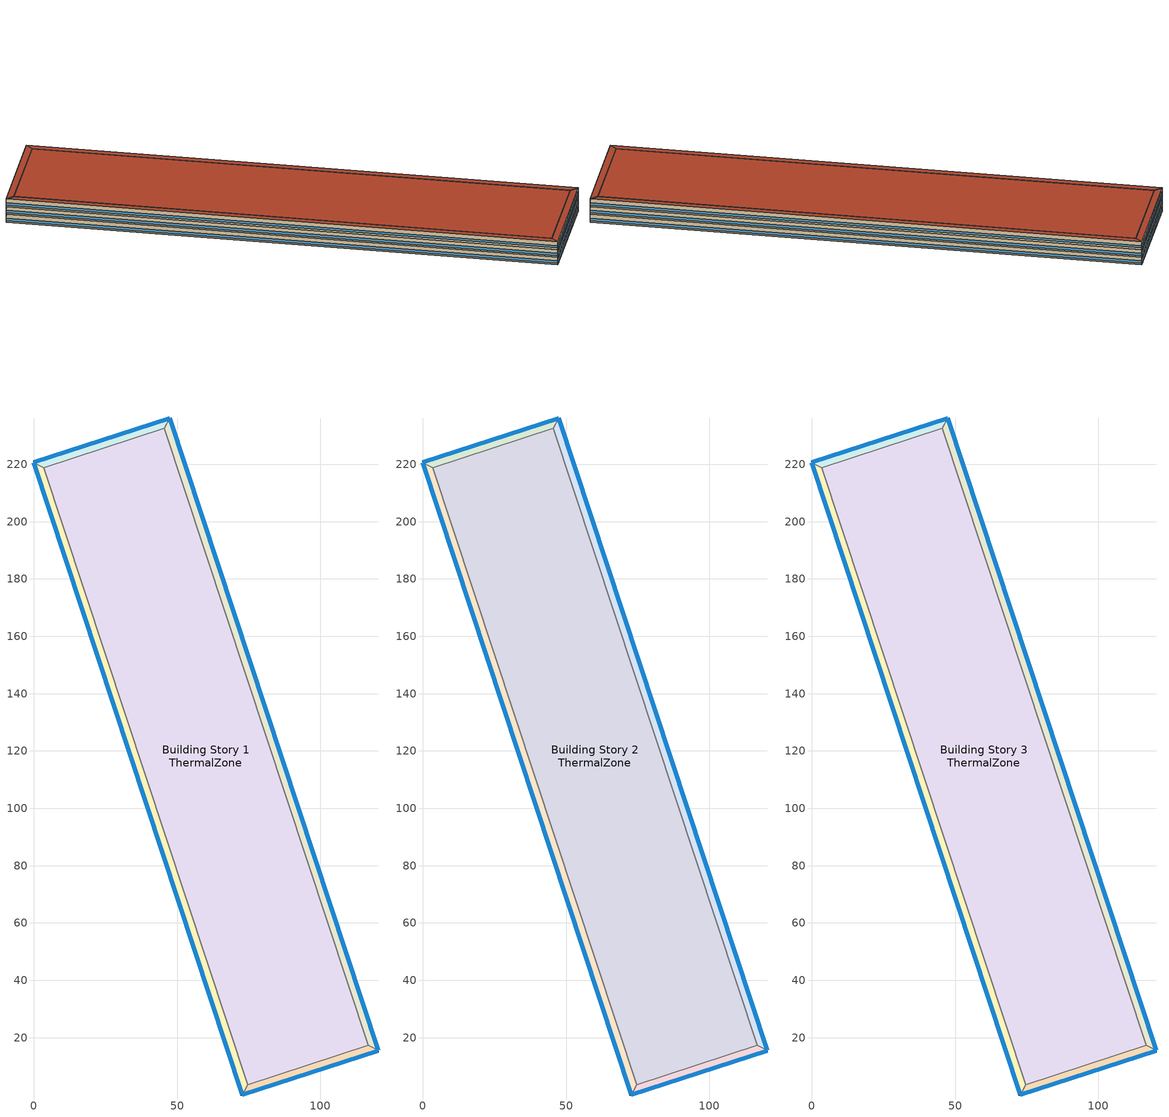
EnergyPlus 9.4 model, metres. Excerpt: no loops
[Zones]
Building Story 1 ThermalZone
 floor ground (Typical Insulated Carpeted 8in Slab Floor): 74.58,3.57 3.57,218.81 45.6,232.57 116.62,17.33 z0
 wall adiabatic (Typical Interior Wall): 3.57,218.81 74.58,3.57 116.62,17.33 45.6,232.57 3.57,218.81 z0:3.6
 ceiling adiabatic (Typical Interior Floor): 116.62,17.33 45.6,232.57 3.57,218.81 74.58,3.57 z3.6
Building Story 1 ThermalZone 1
 floor ground (Typical Insulated Carpeted 8in Slab Floor): 72.78,0 0,220.61 3.57,218.81 74.58,3.57 z0
 wall outside (Typical Insulated Steel Framed Exterior Wall R-20.41): 0,220.61 72.78,0 z0:3.6
 wall adiabatic (Typical Interior Wall): 72.78,0 74.58,3.57 3.57,218.81 0,220.61 z0:3.6
 window (U 0.48 SHGC 0.40 Dbl Ref-D Clr 6mm/13mm): 0.01,220.59 72.77,0.02 z0.76:1.84
 ceiling adiabatic (Typical Interior Ceiling): 74.58,3.57 3.57,218.81 0,220.61 72.78,0 z3.6
Building Story 1 ThermalZone 2
 floor ground (Typical Insulated Carpeted 8in Slab Floor): 0,220.61 47.41,236.14 45.6,232.57 3.57,218.81 z0
 wall outside (Typical Insulated Steel Framed Exterior Wall R-20.41): 47.41,236.14 0,220.61 z0:3.6
 wall adiabatic (Typical Interior Wall): 0,220.61 3.57,218.81 45.6,232.57 47.41,236.14 z0:3.6
 window (U 0.48 SHGC 0.40 Dbl Ref-D Clr 6mm/13mm): 47.38,236.13 0.02,220.62 z0.76:1.84
 ceiling adiabatic (Typical Interior Ceiling): 3.57,218.81 45.6,232.57 47.41,236.14 0,220.61 z3.6
Building Story 1 ThermalZone 3
 floor ground (Typical Insulated Carpeted 8in Slab Floor): 47.41,236.14 120.19,15.53 116.62,17.33 45.6,232.57 z0
 wall outside (Typical Insulated Steel Framed Exterior Wall R-20.41): 120.19,15.53 47.41,236.14 z0:3.6
 wall adiabatic (Typical Interior Wall): 47.41,236.14 45.6,232.57 116.62,17.33 120.19,15.53 z0:3.6
 window (U 0.48 SHGC 0.40 Dbl Ref-D Clr 6mm/13mm): 120.18,15.55 47.41,236.11 z0.76:1.84
 ceiling adiabatic (Typical Interior Ceiling): 45.6,232.57 116.62,17.33 120.19,15.53 47.41,236.14 z3.6
Building Story 1 ThermalZone 4
 floor ground (Typical Insulated Carpeted 8in Slab Floor): 120.19,15.53 72.78,0 74.58,3.57 116.62,17.33 z0
 wall outside (Typical Insulated Steel Framed Exterior Wall R-20.41): 72.78,0 120.19,15.53 z0:3.6
 wall adiabatic (Typical Interior Wall): 120.19,15.53 116.62,17.33 74.58,3.57 72.78,0 z0:3.6
 window (U 0.48 SHGC 0.40 Dbl Ref-D Clr 6mm/13mm): 72.8,0.01 120.16,15.52 z0.76:1.84
 ceiling adiabatic (Typical Interior Ceiling): 116.62,17.33 74.58,3.57 72.78,0 120.19,15.53 z3.6
Building Story 2 ThermalZone
 floor adiabatic (Typical Interior Floor): 74.58,3.57 3.57,218.81 45.6,232.57 116.62,17.33 z3.6
 wall adiabatic (Typical Interior Wall): 3.57,218.81 74.58,3.57 116.62,17.33 45.6,232.57 3.57,218.81 z3.6:7.2
 ceiling adiabatic (Typical Interior Ceiling): 116.62,17.33 45.6,232.57 3.57,218.81 74.58,3.57 z7.2
Building Story 2 ThermalZone 1
 floor adiabatic (Typical Interior Ceiling): 72.78,0 0,220.61 3.57,218.81 74.58,3.57 z3.6
 wall outside (Typical Insulated Steel Framed Exterior Wall R-20.41): 0,220.61 72.78,0 z3.6:7.2
 wall adiabatic (Typical Interior Wall): 72.78,0 74.58,3.57 3.57,218.81 0,220.61 z3.6:7.2
 window (U 0.48 SHGC 0.40 Dbl Ref-D Clr 6mm/13mm): 0.01,220.59 72.77,0.02 z4.36:5.44
 ceiling adiabatic (Typical Interior Ceiling): 74.58,3.57 3.57,218.81 0,220.61 72.78,0 z7.2
Building Story 2 ThermalZone 2
 floor adiabatic (Typical Interior Ceiling): 0,220.61 47.41,236.14 45.6,232.57 3.57,218.81 z3.6
 wall outside (Typical Insulated Steel Framed Exterior Wall R-20.41): 47.41,236.14 0,220.61 z3.6:7.2
 wall adiabatic (Typical Interior Wall): 0,220.61 3.57,218.81 45.6,232.57 47.41,236.14 z3.6:7.2
 window (U 0.48 SHGC 0.40 Dbl Ref-D Clr 6mm/13mm): 47.38,236.13 0.02,220.62 z4.36:5.44
 ceiling adiabatic (Typical Interior Ceiling): 3.57,218.81 45.6,232.57 47.41,236.14 0,220.61 z7.2
Building Story 2 ThermalZone 3
 floor adiabatic (Typical Interior Ceiling): 47.41,236.14 120.19,15.53 116.62,17.33 45.6,232.57 z3.6
 wall outside (Typical Insulated Steel Framed Exterior Wall R-20.41): 120.19,15.53 47.41,236.14 z3.6:7.2
 wall adiabatic (Typical Interior Wall): 47.41,236.14 45.6,232.57 116.62,17.33 120.19,15.53 z3.6:7.2
 window (U 0.48 SHGC 0.40 Dbl Ref-D Clr 6mm/13mm): 120.18,15.55 47.41,236.11 z4.36:5.44
 ceiling adiabatic (Typical Interior Ceiling): 45.6,232.57 116.62,17.33 120.19,15.53 47.41,236.14 z7.2
Building Story 2 ThermalZone 4
 floor adiabatic (Typical Interior Ceiling): 120.19,15.53 72.78,0 74.58,3.57 116.62,17.33 z3.6
 wall outside (Typical Insulated Steel Framed Exterior Wall R-20.41): 72.78,0 120.19,15.53 z3.6:7.2
 wall adiabatic (Typical Interior Wall): 120.19,15.53 116.62,17.33 74.58,3.57 72.78,0 z3.6:7.2
 window (U 0.48 SHGC 0.40 Dbl Ref-D Clr 6mm/13mm): 72.8,0.01 120.16,15.52 z4.36:5.44
 ceiling adiabatic (Typical Interior Ceiling): 116.62,17.33 74.58,3.57 72.78,0 120.19,15.53 z7.2
Building Story 3 ThermalZone
 floor adiabatic (Typical Interior Ceiling): 74.58,3.57 3.57,218.81 45.6,232.57 116.62,17.33 z7.2
 wall adiabatic (Typical Interior Wall): 3.57,218.81 74.58,3.57 116.62,17.33 45.6,232.57 3.57,218.81 z7.2:10.8
 roof outside (Typical IEAD Roof R-31.25): 116.62,17.33 45.6,232.57 3.57,218.81 74.58,3.57 z10.8
Building Story 3 ThermalZone 1
 floor adiabatic (Typical Interior Ceiling): 72.78,0 0,220.61 3.57,218.81 74.58,3.57 z7.2
 wall outside (Typical Insulated Steel Framed Exterior Wall R-20.41): 0,220.61 72.78,0 z7.2:10.8
 wall adiabatic (Typical Interior Wall): 72.78,0 74.58,3.57 3.57,218.81 0,220.61 z7.2:10.8
 window (U 0.48 SHGC 0.40 Dbl Ref-D Clr 6mm/13mm): 0.01,220.59 72.77,0.02 z7.96:9.04
 roof outside (Typical IEAD Roof R-31.25): 74.58,3.57 3.57,218.81 0,220.61 72.78,0 z10.8
Building Story 3 ThermalZone 2
 floor adiabatic (Typical Interior Ceiling): 0,220.61 47.41,236.14 45.6,232.57 3.57,218.81 z7.2
 wall outside (Typical Insulated Steel Framed Exterior Wall R-20.41): 47.41,236.14 0,220.61 z7.2:10.8
 wall adiabatic (Typical Interior Wall): 0,220.61 3.57,218.81 45.6,232.57 47.41,236.14 z7.2:10.8
 window (U 0.48 SHGC 0.40 Dbl Ref-D Clr 6mm/13mm): 47.38,236.13 0.02,220.62 z7.96:9.04
 roof outside (Typical IEAD Roof R-31.25): 3.57,218.81 45.6,232.57 47.41,236.14 0,220.61 z10.8
Building Story 3 ThermalZone 3
 floor adiabatic (Typical Interior Ceiling): 47.41,236.14 120.19,15.53 116.62,17.33 45.6,232.57 z7.2
 wall outside (Typical Insulated Steel Framed Exterior Wall R-20.41): 120.19,15.53 47.41,236.14 z7.2:10.8
 wall adiabatic (Typical Interior Wall): 47.41,236.14 45.6,232.57 116.62,17.33 120.19,15.53 z7.2:10.8
 window (U 0.48 SHGC 0.40 Dbl Ref-D Clr 6mm/13mm): 120.18,15.55 47.41,236.11 z7.96:9.04
 roof outside (Typical IEAD Roof R-31.25): 45.6,232.57 116.62,17.33 120.19,15.53 47.41,236.14 z10.8
Building Story 3 ThermalZone 4
 floor adiabatic (Typical Interior Ceiling): 120.19,15.53 72.78,0 74.58,3.57 116.62,17.33 z7.2
 wall outside (Typical Insulated Steel Framed Exterior Wall R-20.41): 72.78,0 120.19,15.53 z7.2:10.8
 wall adiabatic (Typical Interior Wall): 120.19,15.53 116.62,17.33 74.58,3.57 72.78,0 z7.2:10.8
 window (U 0.48 SHGC 0.40 Dbl Ref-D Clr 6mm/13mm): 72.8,0.01 120.16,15.52 z7.96:9.04
 roof outside (Typical IEAD Roof R-31.25): 116.62,17.33 74.58,3.57 72.78,0 120.19,15.53 z10.8
shading: 0,220.61 72.78,0 / 47.41,236.14 0,220.61 / 72.78,0 120.19,15.53 / 120.19,15.53 47.41,236.14 / 72.78,0 120.19,15.53 / 47.41,236.14 0,220.61 / 0,220.61 72.78,0 / 120.19,15.53 47.41,236.14 / 47.41,236.14 0,220.61 / 120.19,15.53 47.41,236.14 / 72.78,0 120.19,15.53 / 0,220.61 72.78,0 / 0,220.61 72.78,0 / 120.19,15.53 47.41,236.14 / 47.41,236.14 0,220.61 / 72.78,0 120.19,15.53 / 47.41,236.14 0,220.61 / 0,220.61 72.78,0 / 72.78,0 120.19,15.53 / 120.19,15.53 47.41,236.14 z0:9; 120.19,15.53 47.41,236.14 0,220.61 72.78,0 z9; 72.78,0 0,220.61 47.41,236.14 120.19,15.53 z0; 120.19,15.53 47.41,236.14 0,220.61 72.78,0 z9; 72.78,0 0,220.61 47.41,236.14 120.19,15.53 z0; 120.19,15.53 47.41,236.14 0,220.61 72.78,0 z9; 72.78,0 0,220.61 47.41,236.14 120.19,15.53 z0; 72.78,0 0,220.61 47.41,236.14 120.19,15.53 z0; 120.19,15.53 47.41,236.14 0,220.61 72.78,0 z9; 72.78,0 0,220.61 47.41,236.14 120.19,15.53 z0; 120.19,15.53 47.41,236.14 0,220.61 72.78,0 z9
[Building]
Mall 1: Terrain=City
[Site:Location]
Buffalo Niagara Intl Ap_NY_USA: Latitude {deg}=42.817; Longitude {deg}=-78.8492; Time Zone {hr}=-5; Elevation {m}=215
[Site:GroundTemperature:FCfactorMethod]
January Ground Temperature {C}=7.4; February Ground Temperature {C}=-0; March Ground Temperature {C}=-7.6; April Ground Temperature {C}=-12.6; May Ground Temperature {C}=-7.7; June Ground Temperature {C}=0.3; July Ground Temperature {C}=7; August Ground Temperature {C}=14.2; September Ground Temperature {C}=19.2; October Ground Temperature {C}=20.9; November Ground Temperature {C}=20; December Ground Temperature {C}=15.4
[Site:WaterMainsTemperature]
Calculation Method=Correlation; Annual Average Outdoor Air Temperature {C}=8.96667; Maximum Difference In Monthly Average Outdoor Air Temperatures {deltaC}=26.2
[SizingPeriod:DesignDay] Day of Month=21; Dry-Bulb Temperature Range Modifier Type=DefaultMultipliers; Humidity Condition Type=Wetbulb; Barometric Pressure {Pa}=98769; Rain Indicator=No; Snow Indicator=No; Daylight Saving Time Indicator=No
Name | Month | Day Type | Maximum Dry-Bulb Temperature {C} | Daily Dry-Bulb Temperature Range {deltaC} | Wetbulb or DewPoint at Maximum Dry-Bulb {C} | Wind Speed {m/s} | Wind Direction {deg} | Solar Model Indicator | ASHRAE Clear Sky Optical Depth for Beam Irradiance (taub) | ASHRAE Clear Sky Optical Depth for Diffuse Irradiance (taud) | Sky Clearness
Buffalo Niagara Intl Ap Ann Clg .4% Condns DB=>MWB 1 | 7 | SummerDesignDay | 30.3 | 9.3 | 21.8 | 5.7 | 240 | ASHRAETau | 0.462 | 2.001
Buffalo Niagara Intl Ap Ann Clg .4% Condns WB=>MDB 1 | 7 | SummerDesignDay | 27.8 | 9.3 | 23.8 | 5.7 | 240 | ASHRAETau | 0.462 | 2.001
Buffalo Niagara Intl Ap Ann Htg 99.6% Condns DB 1 | 1 | WinterDesignDay | -16.3 | 0 | -16.3 | 5.1 | 270 | ASHRAEClearSky |  |  | 0
[Material] Thermal Absorptance=0.9; Solar Absorptance=0.7
Name | Roughness | Thickness {m} | Conductivity {W/m-K} | Density {kg/m3} | Specific Heat {J/kg-K} | Visible Absorptance
100mm Normalweight concrete floor | MediumRough | 0.1016 | 2.31045 | 2322 | 832.557 | 0.7
25mm Stucco | Smooth | 0.0254 | 0.72 | 1856 | 840 | 0.7
5/8 in. Gypsum Board | MediumSmooth | 0.0159 | 0.16 | 800 | 1090 | 0.7
8 in. Normalweight Concrete Floor | MediumRough | 0.2032 | 2.31 | 2322 | 832 | 0.7
G01 13mm gypsum board | Smooth | 0.0127 | 0.160031 | 800.001 | 1090.73 | 0.5
Metal Roof Surface | Smooth | 0.0008 | 45.28 | 7824 | 500 | 0.7
Roof Membrane | VeryRough | 0.0095 | 0.16 | 1121.29 | 1460 | 0.7
Std Wood 6inch 1 | MediumSmooth | 0.15 | 0.12 | 540 | 1210 | 0.7
[Material:NoMass] Roughness=Smooth; Thermal Absorptance=0.9; Solar Absorptance=0.7
Name | Thermal Resistance {m2-K/W} | Visible Absorptance
CP02 CARPET PAD; Typical Carpet Pad | 0.21648 | 0.8
Typical Insulation R-18.23 | 3.21036 | 0.7
Typical Insulation R-30.13 | 5.30668 | 0.7
[WindowMaterial:Gas]
AIR 13MM: Gas Type=Air; Thickness {m}=0.0127
[WindowMaterial:Glazing] Optical Data Type=SpectralAverage; Thickness {m}=0.006; Infrared Transmittance at Normal Incidence=0; Front Side Infrared Hemispherical Emissivity=0.84; Conductivity {W/m-K}=0.9; Dirt Correction Factor for Solar and Visible Transmittance=1; Solar Diffusing=No
Name | Solar Transmittance at Normal Incidence | Front Side Solar Reflectance at Normal Incidence | Back Side Solar Reflectance at Normal Incidence | Visible Transmittance at Normal Incidence | Front Side Visible Reflectance at Normal Incidence | Back Side Visible Reflectance at Normal Incidence | Back Side Infrared Hemispherical Emissivity
CLEAR 6MM | 0.775 | 0.071 | 0.071 | 0.881 | 0.08 | 0.08 | 0.84
REF D CLEAR 6MM | 0.429 | 0.308 | 0.379 | 0.334 | 0.453 | 0.505 | 0.82
[Construction]
InteriorFurnishings 1: Std Wood 6inch 1
Typical IEAD Roof R-31.25: Roof Membrane, Typical Insulation R-30.13, Metal Roof Surface
Typical Insulated Carpeted 8in Slab Floor: 8 in. Normalweight Concrete Floor, Typical Carpet Pad
Typical Insulated Steel Framed Exterior Wall R-20.41: 25mm Stucco, 5/8 in. Gypsum Board, Typical Insulation R-18.23, 5/8 in. Gypsum Board
Typical Interior Ceiling: CP02 CARPET PAD, 100mm Normalweight concrete floor
Typical Interior Floor: 100mm Normalweight concrete floor, CP02 CARPET PAD
Typical Interior Wall: G01 13mm gypsum board, G01 13mm gypsum board
U 0.48 SHGC 0.40 Dbl Ref-D Clr 6mm/13mm: REF D CLEAR 6MM, AIR 13MM, CLEAR 6MM
[Zone] Multiplier=1; Part of Total Floor Area=Yes
Building Story 1 ThermalZone; Building Story 1 ThermalZone 1; Building Story 1 ThermalZone 2; Building Story 1 ThermalZone 3; Building Story 1 ThermalZone 4; Building Story 2 ThermalZone; Building Story 2 ThermalZone 1; Building Story 2 ThermalZone 2; Building Story 2 ThermalZone 3; Building Story 2 ThermalZone 4; Building Story 3 ThermalZone; Building Story 3 ThermalZone 1; Building Story 3 ThermalZone 2; Building Story 3 ThermalZone 3; Building Story 3 ThermalZone 4
[AvailabilityManager:NightCycle] Applicability Schedule=Always On Discrete; Fan Schedule=Always On Discrete; Control Type=CycleOnAny; Thermostat Tolerance {deltaC}=1; Cycling Run Time Control Type=FixedRunTime; Cycling Run Time {s}=1800
Availability Manager Night Cycle 1; Availability Manager Night Cycle 2; Availability Manager Night Cycle 3
[AvailabilityManager:Scheduled] Schedule=Always On Discrete
5 Zone VAV OA System Availability Manager; 5 Zone VAV 1 OA System Availability Manager; 5 Zone VAV 2 OA System Availability Manager
[InternalMass] Construction=InteriorFurnishings 1
Name | Zone or ZoneList | Surface Area {m2}
Building Story 1 Space 1 StripMall Strip mall - type 1 A  - Story Ground Mass; Building Story 1 Space 1 StripMall Strip mall - type 1 C  - Story Ground Mass | Building Story 1 ThermalZone 1 | 80.3359
Building Story 1 Space 2 StripMall Strip mall - type 1 A  - Story Ground Mass; Building Story 1 Space 2 StripMall Strip mall - type 1 C  - Story Ground Mass | Building Story 1 ThermalZone 2 | 16.4737
Building Story 1 Space 4 StripMall Strip mall - type 1 A  - Story Ground Mass; Building Story 1 Space 4 StripMall Strip mall - type 1 C  - Story Ground Mass | Building Story 1 ThermalZone 4 | 16.4742
Building Story 1 Space StripMall Strip mall - type 1 A  - Story Ground Mass; Building Story 1 Space StripMall Strip mall - type 1 C  - Story Ground Mass | Building Story 1 ThermalZone | 1240.74
Building Story 1 Space 3 StripMall Strip mall - type 1 A  - Story Ground Mass; Building Story 1 Space 3 StripMall Strip mall - type 1 C  - Story Ground Mass | Building Story 1 ThermalZone 3 | 80.3361
Building Story 1 Space 1 StripMall Strip mall - type 1 A end_a - Story Ground Mass; Building Story 1 Space 1 StripMall Strip mall - type 1 C end_a - Story Ground Mass; Building Story 1 Space 1 StripMall Strip mall - type 2 A end_b - Story Ground Mass; Building Story 1 Space 1 StripMall Strip mall - type 2 C end_b - Story Ground Mass | Building Story 1 ThermalZone 1 | 2.34028
Building Story 1 Space 2 StripMall Strip mall - type 1 A end_a - Story Ground Mass; Building Story 1 Space 2 StripMall Strip mall - type 1 C end_a - Story Ground Mass; Building Story 1 Space 2 StripMall Strip mall - type 2 A end_b - Story Ground Mass; Building Story 1 Space 2 StripMall Strip mall - type 2 C end_b - Story Ground Mass | Building Story 1 ThermalZone 2 | 0.4799
Building Story 1 Space 4 StripMall Strip mall - type 1 A end_a - Story Ground Mass; Building Story 1 Space 4 StripMall Strip mall - type 1 C end_a - Story Ground Mass; Building Story 1 Space 4 StripMall Strip mall - type 2 A end_b - Story Ground Mass; Building Story 1 Space 4 StripMall Strip mall - type 2 C end_b - Story Ground Mass | Building Story 1 ThermalZone 4 | 0.479914
Building Story 1 Space StripMall Strip mall - type 1 A end_a - Story Ground Mass; Building Story 1 Space StripMall Strip mall - type 1 C end_a - Story Ground Mass; Building Story 1 Space StripMall Strip mall - type 2 A end_b - Story Ground Mass; Building Story 1 Space StripMall Strip mall - type 2 C end_b - Story Ground Mass | Building Story 1 ThermalZone | 36.1443
Building Story 1 Space 3 StripMall Strip mall - type 1 A end_a - Story Ground Mass; Building Story 1 Space 3 StripMall Strip mall - type 1 C end_a - Story Ground Mass; Building Story 1 Space 3 StripMall Strip mall - type 2 A end_b - Story Ground Mass; Building Story 1 Space 3 StripMall Strip mall - type 2 C end_b - Story Ground Mass | Building Story 1 ThermalZone 3 | 2.34029
Building Story 1 Space 1 StripMall Strip mall - type 1 B  - Story Ground Mass | Building Story 1 ThermalZone 1 | 785.349
Building Story 1 Space 2 StripMall Strip mall - type 1 B  - Story Ground Mass | Building Story 1 ThermalZone 2 | 161.044
Building Story 1 Space 4 StripMall Strip mall - type 1 B  - Story Ground Mass | Building Story 1 ThermalZone 4 | 161.049
Building Story 1 Space StripMall Strip mall - type 1 B  - Story Ground Mass | Building Story 1 ThermalZone | 12129.3
Building Story 1 Space 3 StripMall Strip mall - type 1 B  - Story Ground Mass | Building Story 1 ThermalZone 3 | 785.352
Building Story 1 Space 1 StripMall Strip mall - type 1 B end_a - Story Ground Mass; Building Story 1 Space 1 StripMall Strip mall - type 2 B end_b - Story Ground Mass | Building Story 1 ThermalZone 1 | 22.8782
Building Story 1 Space 2 StripMall Strip mall - type 1 B end_a - Story Ground Mass; Building Story 1 Space 2 StripMall Strip mall - type 2 B end_b - Story Ground Mass | Building Story 1 ThermalZone 2 | 4.69141
Building Story 1 Space 4 StripMall Strip mall - type 1 B end_a - Story Ground Mass; Building Story 1 Space 4 StripMall Strip mall - type 2 B end_b - Story Ground Mass | Building Story 1 ThermalZone 4 | 4.69156
Building Story 1 Space StripMall Strip mall - type 1 B end_a - Story Ground Mass; Building Story 1 Space StripMall Strip mall - type 2 B end_b - Story Ground Mass | Building Story 1 ThermalZone | 353.34
Building Story 1 Space 3 StripMall Strip mall - type 1 B end_a - Story Ground Mass; Building Story 1 Space 3 StripMall Strip mall - type 2 B end_b - Story Ground Mass | Building Story 1 ThermalZone 3 | 22.8782
Building Story 1 Space 1 StripMall Strip mall - type 2 A  - Story Ground Mass; Building Story 1 Space 1 StripMall Strip mall - type 2 C  - Story Ground Mass | Building Story 1 ThermalZone 1 | 25.2184
Building Story 1 Space 2 StripMall Strip mall - type 2 A  - Story Ground Mass; Building Story 1 Space 2 StripMall Strip mall - type 2 C  - Story Ground Mass | Building Story 1 ThermalZone 2 | 5.17131
Building Story 1 Space 4 StripMall Strip mall - type 2 A  - Story Ground Mass; Building Story 1 Space 4 StripMall Strip mall - type 2 C  - Story Ground Mass | Building Story 1 ThermalZone 4 | 5.17147
Building Story 1 Space StripMall Strip mall - type 2 A  - Story Ground Mass; Building Story 1 Space StripMall Strip mall - type 2 C  - Story Ground Mass | Building Story 1 ThermalZone | 389.485
Building Story 1 Space 3 StripMall Strip mall - type 2 A  - Story Ground Mass; Building Story 1 Space 3 StripMall Strip mall - type 2 C  - Story Ground Mass | Building Story 1 ThermalZone 3 | 25.2185
Building Story 1 Space 1 StripMall Strip mall - type 2 B  - Story Ground Mass | Building Story 1 ThermalZone 1 | 246.531
Building Story 1 Space 2 StripMall Strip mall - type 2 B  - Story Ground Mass | Building Story 1 ThermalZone 2 | 50.5538
Building Story 1 Space 4 StripMall Strip mall - type 2 B  - Story Ground Mass | Building Story 1 ThermalZone 4 | 50.5554
Building Story 1 Space StripMall Strip mall - type 2 B  - Story Ground Mass | Building Story 1 ThermalZone | 3807.53
Building Story 1 Space 3 StripMall Strip mall - type 2 B  - Story Ground Mass | Building Story 1 ThermalZone 3 | 246.532
Building Story 2 Space StripMall Strip mall - type 2 A  - Story Mid Mass; Building Story 2 Space StripMall Strip mall - type 2 C  - Story Mid Mass; Building Story 2 Space StripMall Strip mall - type 3 A  - Story Mid Mass; Building Story 2 Space StripMall Strip mall - type 3 C  - Story Mid Mass | Building Story 2 ThermalZone | 815.113
Building Story 2 Space 1 StripMall Strip mall - type 2 A  - Story Mid Mass; Building Story 2 Space 1 StripMall Strip mall - type 2 C  - Story Mid Mass; Building Story 2 Space 1 StripMall Strip mall - type 3 A  - Story Mid Mass; Building Story 2 Space 1 StripMall Strip mall - type 3 C  - Story Mid Mass | Building Story 2 ThermalZone 1 | 52.7772
Building Story 2 Space 2 StripMall Strip mall - type 2 A  - Story Mid Mass; Building Story 2 Space 2 StripMall Strip mall - type 2 C  - Story Mid Mass; Building Story 2 Space 2 StripMall Strip mall - type 3 A  - Story Mid Mass; Building Story 2 Space 2 StripMall Strip mall - type 3 C  - Story Mid Mass | Building Story 2 ThermalZone 2 | 10.8225
Building Story 2 Space 4 StripMall Strip mall - type 2 A  - Story Mid Mass; Building Story 2 Space 4 StripMall Strip mall - type 2 C  - Story Mid Mass; Building Story 2 Space 4 StripMall Strip mall - type 3 A  - Story Mid Mass; Building Story 2 Space 4 StripMall Strip mall - type 3 C  - Story Mid Mass | Building Story 2 ThermalZone 4 | 10.8229
Building Story 2 Space 3 StripMall Strip mall - type 2 A  - Story Mid Mass; Building Story 2 Space 3 StripMall Strip mall - type 2 C  - Story Mid Mass; Building Story 2 Space 3 StripMall Strip mall - type 3 A  - Story Mid Mass; Building Story 2 Space 3 StripMall Strip mall - type 3 C  - Story Mid Mass | Building Story 2 ThermalZone 3 | 52.7773
Building Story 2 Space StripMall Strip mall - type 2 A end_b - Story Mid Mass; Building Story 2 Space StripMall Strip mall - type 2 C end_b - Story Mid Mass; Building Story 2 Space StripMall Strip mall - type 3 A end_a - Story Mid Mass; Building Story 2 Space StripMall Strip mall - type 3 C end_a - Story Mid Mass | Building Story 2 ThermalZone | 36.1443
Building Story 2 Space 1 StripMall Strip mall - type 2 A end_b - Story Mid Mass; Building Story 2 Space 1 StripMall Strip mall - type 2 C end_b - Story Mid Mass; Building Story 2 Space 1 StripMall Strip mall - type 3 A end_a - Story Mid Mass; Building Story 2 Space 1 StripMall Strip mall - type 3 C end_a - Story Mid Mass | Building Story 2 ThermalZone 1 | 2.34028
Building Story 2 Space 2 StripMall Strip mall - type 2 A end_b - Story Mid Mass; Building Story 2 Space 2 StripMall Strip mall - type 2 C end_b - Story Mid Mass; Building Story 2 Space 2 StripMall Strip mall - type 3 A end_a - Story Mid Mass; Building Story 2 Space 2 StripMall Strip mall - type 3 C end_a - Story Mid Mass | Building Story 2 ThermalZone 2 | 0.4799
Building Story 2 Space 4 StripMall Strip mall - type 2 A end_b - Story Mid Mass; Building Story 2 Space 4 StripMall Strip mall - type 2 C end_b - Story Mid Mass; Building Story 2 Space 4 StripMall Strip mall - type 3 A end_a - Story Mid Mass; Building Story 2 Space 4 StripMall Strip mall - type 3 C end_a - Story Mid Mass | Building Story 2 ThermalZone 4 | 0.479914
Building Story 2 Space 3 StripMall Strip mall - type 2 A end_b - Story Mid Mass; Building Story 2 Space 3 StripMall Strip mall - type 2 C end_b - Story Mid Mass; Building Story 2 Space 3 StripMall Strip mall - type 3 A end_a - Story Mid Mass; Building Story 2 Space 3 StripMall Strip mall - type 3 C end_a - Story Mid Mass | Building Story 2 ThermalZone 3 | 2.34029
Building Story 2 Space StripMall Strip mall - type 2 B  - Story Mid Mass; Building Story 2 Space StripMall Strip mall - type 3 B  - Story Mid Mass | Building Story 2 ThermalZone | 7968.4
Building Story 2 Space 1 StripMall Strip mall - type 2 B  - Story Mid Mass; Building Story 2 Space 1 StripMall Strip mall - type 3 B  - Story Mid Mass | Building Story 2 ThermalZone 1 | 515.94
Building Story 2 Space 2 StripMall Strip mall - type 2 B  - Story Mid Mass; Building Story 2 Space 2 StripMall Strip mall - type 3 B  - Story Mid Mass | Building Story 2 ThermalZone 2 | 105.799
Building Story 2 Space 4 StripMall Strip mall - type 2 B  - Story Mid Mass; Building Story 2 Space 4 StripMall Strip mall - type 3 B  - Story Mid Mass | Building Story 2 ThermalZone 4 | 105.802
Building Story 2 Space 3 StripMall Strip mall - type 2 B  - Story Mid Mass; Building Story 2 Space 3 StripMall Strip mall - type 3 B  - Story Mid Mass | Building Story 2 ThermalZone 3 | 515.942
Building Story 2 Space StripMall Strip mall - type 2 B end_b - Story Mid Mass; Building Story 2 Space StripMall Strip mall - type 3 B end_a - Story Mid Mass | Building Story 2 ThermalZone | 353.34
Building Story 2 Space 1 StripMall Strip mall - type 2 B end_b - Story Mid Mass; Building Story 2 Space 1 StripMall Strip mall - type 3 B end_a - Story Mid Mass | Building Story 2 ThermalZone 1 | 22.8782
Building Story 2 Space 2 StripMall Strip mall - type 2 B end_b - Story Mid Mass; Building Story 2 Space 2 StripMall Strip mall - type 3 B end_a - Story Mid Mass | Building Story 2 ThermalZone 2 | 4.69141
Building Story 2 Space 4 StripMall Strip mall - type 2 B end_b - Story Mid Mass; Building Story 2 Space 4 StripMall Strip mall - type 3 B end_a - Story Mid Mass | Building Story 2 ThermalZone 4 | 4.69156
Building Story 2 Space 3 StripMall Strip mall - type 2 B end_b - Story Mid Mass; Building Story 2 Space 3 StripMall Strip mall - type 3 B end_a - Story Mid Mass | Building Story 2 ThermalZone 3 | 22.8782
Building Story 3 Space 3 StripMall Strip mall - type 3 A  - Story Top Mass; Building Story 3 Space 3 StripMall Strip mall - type 3 C  - Story Top Mass | Building Story 3 ThermalZone 3 | 105.555
Building Story 3 Space 4 StripMall Strip mall - type 3 A  - Story Top Mass; Building Story 3 Space 4 StripMall Strip mall - type 3 C  - Story Top Mass | Building Story 3 ThermalZone 4 | 21.6457
Building Story 3 Space 1 StripMall Strip mall - type 3 A  - Story Top Mass; Building Story 3 Space 1 StripMall Strip mall - type 3 C  - Story Top Mass | Building Story 3 ThermalZone 1 | 105.554
Building Story 3 Space 2 StripMall Strip mall - type 3 A  - Story Top Mass; Building Story 3 Space 2 StripMall Strip mall - type 3 C  - Story Top Mass | Building Story 3 ThermalZone 2 | 21.6451
Building Story 3 Space StripMall Strip mall - type 3 A  - Story Top Mass; Building Story 3 Space StripMall Strip mall - type 3 C  - Story Top Mass | Building Story 3 ThermalZone | 1630.23
Building Story 3 Space 3 StripMall Strip mall - type 3 A end_a - Story Top Mass; Building Story 3 Space 3 StripMall Strip mall - type 3 A end_b - Story Top Mass; Building Story 3 Space 3 StripMall Strip mall - type 3 C end_a - Story Top Mass; Building Story 3 Space 3 StripMall Strip mall - type 3 C end_b - Story Top Mass | Building Story 3 ThermalZone 3 | 2.34029
Building Story 3 Space 4 StripMall Strip mall - type 3 A end_a - Story Top Mass; Building Story 3 Space 4 StripMall Strip mall - type 3 A end_b - Story Top Mass; Building Story 3 Space 4 StripMall Strip mall - type 3 C end_a - Story Top Mass; Building Story 3 Space 4 StripMall Strip mall - type 3 C end_b - Story Top Mass | Building Story 3 ThermalZone 4 | 0.479914
Building Story 3 Space 1 StripMall Strip mall - type 3 A end_a - Story Top Mass; Building Story 3 Space 1 StripMall Strip mall - type 3 A end_b - Story Top Mass; Building Story 3 Space 1 StripMall Strip mall - type 3 C end_a - Story Top Mass; Building Story 3 Space 1 StripMall Strip mall - type 3 C end_b - Story Top Mass | Building Story 3 ThermalZone 1 | 2.34028
Building Story 3 Space 2 StripMall Strip mall - type 3 A end_a - Story Top Mass; Building Story 3 Space 2 StripMall Strip mall - type 3 A end_b - Story Top Mass; Building Story 3 Space 2 StripMall Strip mall - type 3 C end_a - Story Top Mass; Building Story 3 Space 2 StripMall Strip mall - type 3 C end_b - Story Top Mass | Building Story 3 ThermalZone 2 | 0.4799
Building Story 3 Space StripMall Strip mall - type 3 A end_a - Story Top Mass; Building Story 3 Space StripMall Strip mall - type 3 A end_b - Story Top Mass; Building Story 3 Space StripMall Strip mall - type 3 C end_a - Story Top Mass; Building Story 3 Space StripMall Strip mall - type 3 C end_b - Story Top Mass | Building Story 3 ThermalZone | 36.1443
Building Story 3 Space 3 StripMall Strip mall - type 3 B  - Story Top Mass | Building Story 3 ThermalZone 3 | 1031.88
Building Story 3 Space 4 StripMall Strip mall - type 3 B  - Story Top Mass | Building Story 3 ThermalZone 4 | 211.605
Building Story 3 Space 1 StripMall Strip mall - type 3 B  - Story Top Mass | Building Story 3 ThermalZone 1 | 1031.88
Building Story 3 Space 2 StripMall Strip mall - type 3 B  - Story Top Mass | Building Story 3 ThermalZone 2 | 211.598
Building Story 3 Space StripMall Strip mall - type 3 B  - Story Top Mass | Building Story 3 ThermalZone | 15936.8
Building Story 3 Space 3 StripMall Strip mall - type 3 B end_a - Story Top Mass; Building Story 3 Space 3 StripMall Strip mall - type 3 B end_b - Story Top Mass | Building Story 3 ThermalZone 3 | 22.8782
Building Story 3 Space 4 StripMall Strip mall - type 3 B end_a - Story Top Mass; Building Story 3 Space 4 StripMall Strip mall - type 3 B end_b - Story Top Mass | Building Story 3 ThermalZone 4 | 4.69156
Building Story 3 Space 1 StripMall Strip mall - type 3 B end_a - Story Top Mass; Building Story 3 Space 1 StripMall Strip mall - type 3 B end_b - Story Top Mass | Building Story 3 ThermalZone 1 | 22.8782
Building Story 3 Space 2 StripMall Strip mall - type 3 B end_a - Story Top Mass; Building Story 3 Space 2 StripMall Strip mall - type 3 B end_b - Story Top Mass | Building Story 3 ThermalZone 2 | 4.69141
Building Story 3 Space StripMall Strip mall - type 3 B end_a - Story Top Mass; Building Story 3 Space StripMall Strip mall - type 3 B end_b - Story Top Mass | Building Story 3 ThermalZone | 353.34
[Exterior:Lights] Control Option=AstronomicalClock
Name | Schedule | Design Level {W}
Building Facades | Schedule Ruleset 1 | 2649.56
Main Entries | Schedule Ruleset 2 | 17971.6
Other Doors | Schedule Ruleset 2 | 6589.6
Parking Areas and Drives | Schedule Ruleset 2 | 70528.2
[Schedule:Day:Interval]
Schedule Day 29: No, 06:00, 0, 24:00, 1
Schedule Day 30: No, 06:00, 0.7, 24:00, 1
[Schedule:Week:Daily]
Schedule Ruleset 1 Week Rule - Jan1-Dec31: Schedule Day 29, Schedule Day 29, Schedule Day 29, Schedule Day 29, Schedule Day 29, Schedule Day 29, Schedule Day 29, Schedule Day 29, Schedule Day 29, Schedule Day 29, Schedule Day 29, Schedule Day 29
Schedule Ruleset 2 Week Rule - Jan1-Dec31: Schedule Day 30, Schedule Day 30, Schedule Day 30, Schedule Day 30, Schedule Day 30, Schedule Day 30, Schedule Day 30, Schedule Day 30, Schedule Day 30, Schedule Day 30, Schedule Day 30, Schedule Day 30
[Schedule:Year]
Schedule Ruleset 1: Schedule Ruleset 1 Week Rule - Jan1-Dec31, 1, 1, 12, 31
Schedule Ruleset 2: Schedule Ruleset 2 Week Rule - Jan1-Dec31, 1, 1, 12, 31
[Schedule:Constant]
Always On Discrete: Hourly Value=1
